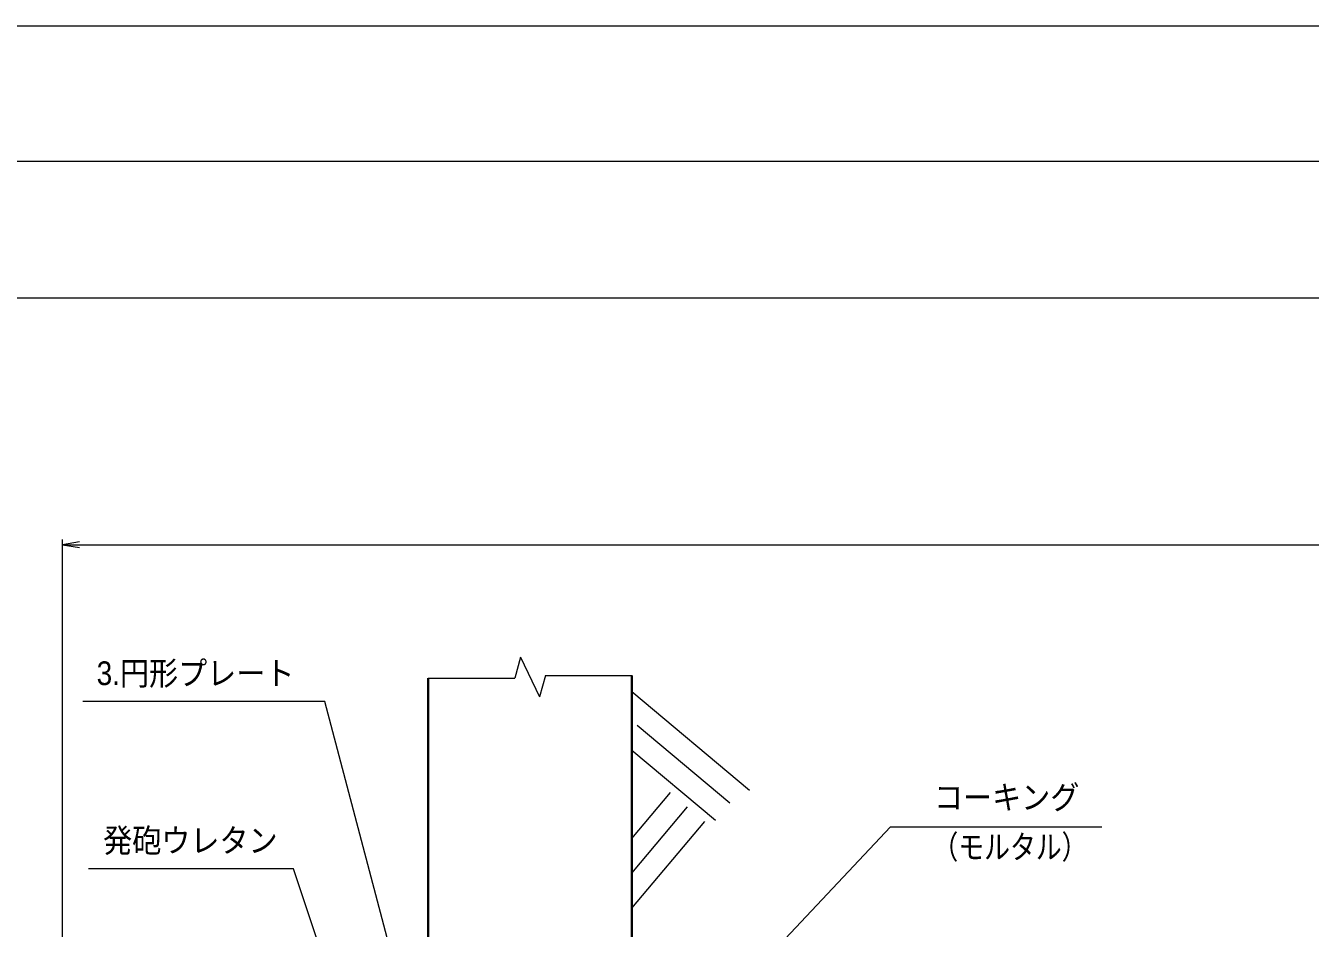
# Model space of a CAD drawing. Units: millimetres at full size; details may follow other scales. Extents: x 2119 to 3812, y 1051 to 2336.
# Drawn here: x 2504.1 to 2879.9, y 2071.8 to 2335.8 of the extents above; entities that cross this region are included whole.
import ezdxf
from ezdxf.enums import TextEntityAlignment as Align

# ---------------------------------------------------------------- set-up
doc = ezdxf.new("R2010")
doc.units = ezdxf.units.MM
doc.header["$LTSCALE"] = 8.236
for name, color, linetype, lineweight in [('1 外形線', 7, 'Continuous', 35), ('2 細い実線', 3, 'Continuous', 20), ('6 寸法線', 4, 'Continuous', 13), ('7 枠・タイトル', 7, 'Continuous', 13)]:
    doc.layers.add(name, color=color, linetype=linetype, lineweight=lineweight)
doc.layers.add('9文字', color=7, linetype='Continuous')
doc.styles.add('ＭＳ Ｐゴシック', font='')
doc.styles.get('ＭＳ Ｐゴシック').set_extended_font_data('MS PGothic')

# ---------------------------------------------------------------- blocks, each defined once
blk = doc.blocks.new('open_arrow')
at = {"color": 0, "linetype": 'Continuous', "lineweight": -2}
blk.add_lwpolyline([(7.5, 1.25), (0, 0), (7.5, -1.25)], dxfattribs=at)

msp = doc.modelspace()

# ---------------------------------------------------------------- linework, layer by layer
at = {"layer": '1 外形線'}
for p, q in [((2681.486, 2145.749), (2681.484, 1984.053)), ((2621.853, 1989.502), (2621.853, 2144.936))]:
    msp.add_line(p, q, dxfattribs=at)
at = {"layer": '2 細い実線'}
for p, q in [((2648.904, 2151.109), (2647.185, 2144.936)), ((2648.904, 2151.109), (2654.433, 2139.547)), ((2656.151, 2145.72), (2654.433, 2139.547)), ((2656.151, 2145.72), (2681.484, 2145.749)), ((2621.853, 2144.936), (2647.185, 2144.936))]:
    msp.add_line(p, q, dxfattribs=at)
at = {"layer": '2 細い実線', "color": 52, "lineweight": 13}
for p, q in [((2715.872, 2112.096), (2681.484, 2140.951)), ((2710.087, 2108.383), (2683.001, 2131.111)), ((2705.868, 2103.356), (2681.484, 2123.818)), ((2681.484, 2098.117), (2692.732, 2111.523)), ((2681.484, 2087.908), (2697.76, 2107.305)), ((2681.484, 2077.698), (2702.787, 2103.087))]:
    msp.add_line(p, q, dxfattribs=at)
at = {"layer": '6 寸法線'}
for p, q in [((2514.853, 1960.053), (2514.853, 2185.492)), ((2514.853, 2183.992), (3513.853, 2183.992)), ((2514.853, 1968.093), (2514.853, 2175.725))]:
    msp.add_line(p, q, dxfattribs=at)
msp.add_lwpolyline([(2118.608, 1050.969), (2118.608, 2335.785), (3811.929, 2335.785), (3811.929, 1050.969)], close=True, dxfattribs=at)
for points in [[(2616.732, 2043.174), (2615.454, 2048.009), (2591.633, 2138.176), (2520.833, 2138.176)], [(2639.74, 1976.662), (2643.165, 1980.305), (2757.105, 2101.488), (2818.959, 2101.488)], [(2618.045, 1982.561), (2616.463, 1987.305), (2582.468, 2089.241), (2522.455, 2089.241)]]:
    msp.add_lwpolyline(points, dxfattribs=at)
at = {"layer": '7 枠・タイトル'}
for p, q in [((2125.268, 2296.188), (3805.268, 2296.188)), ((2165.268, 2256.188), (3765.268, 2256.188))]:
    msp.add_line(p, q, dxfattribs=at)

# ---------------------------------------------------------------- block references
at = {"layer": '6 寸法線', "xscale": 0.667, "yscale": 0.667}
msp.add_blockref('open_arrow', (2514.853, 2183.992), dxfattribs=at)

# ---------------------------------------------------------------- texts
at = {"layer": '9文字', "style": 'ＭＳ Ｐゴシック'}
for s, width, p in [('3.円形プレート', 0.9, (2524.893, 2140.867)), ('コーキング', 0.9, (2769.83, 2104.578)), ('発砲ウレタン', 0.9, (2526.782, 2091.961)), ('（モルタル）', 0.8, (2769.376, 2090.067))]:
    msp.add_text(s, height=6.928, dxfattribs=dict(at, width=width)).set_placement(p, align=Align.BOTTOM_LEFT)

doc.saveas('drawing.dxf')
